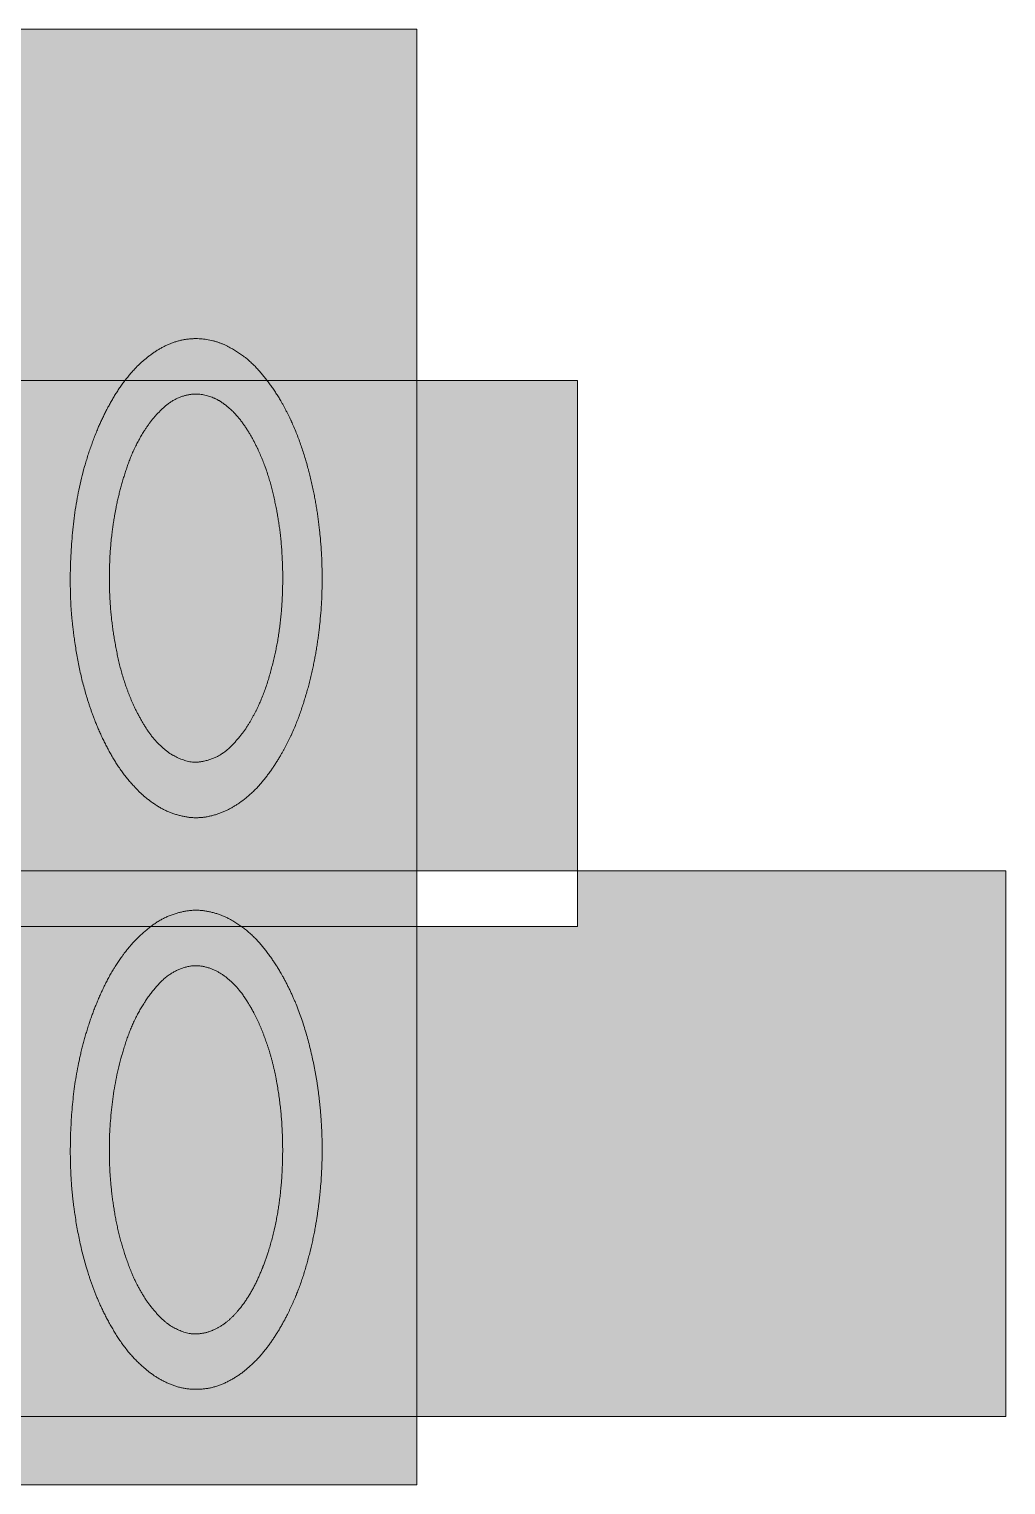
# Model space of a CAD drawing. Header units: millimetres. Extents: x 22 to 182, y -63 to 38.
# Drawn here: x 66.4 to 79.82, y -16.7 to 3.3 of the extents above; entities that cross this region are included whole.
import ezdxf

# ---------------------------------------------------------------- set-up
doc = ezdxf.new("R2010")
doc.units = ezdxf.units.MM
doc.header["$LTSCALE"] = 20
doc.layers.add('Ontwerplaag-1', color=7, linetype='Continuous')

msp = doc.modelspace()

# ---------------------------------------------------------------- hatches: boundary and pattern name
at = {"layer": 'Ontwerplaag-1', "linetype": 'Continuous', "lineweight": 5, "transparency": 33554687}
h = msp.add_hatch(color=256, dxfattribs=at)
h.set_gradient(color1=(255, 0, 0), color2=(255, 0, 0))
h.paths.add_polyline_path([(71.731, -15.761), (53.991, -15.761), (53.991, -8.261), (58.108, -8.261), (58.108, -9.028), (71.731, -9.028), (71.731, -15.761), (79.825, -15.761), (79.825, -8.261), (73.941, -8.261), (73.941, -1.528), (71.731, -1.528), (71.731, 3.301), (51.731, 3.301), (51.731, -16.699), (71.731, -16.699)])
h.paths.add_polyline_path([(71.731, -9.028), (71.731, -8.261), (58.108, -8.261), (58.108, -1.528), (71.731, -1.528), (71.731, -8.261), (73.941, -8.261), (73.941, -9.028)])
at = {"layer": 'Ontwerplaag-1', "linetype": 'Continuous', "lineweight": 0, "true_color": 0xcccccb, "transparency": 33554687}
for points in [[(70.317, -3.072), (70.311, -3.042), (70.276, -2.882), (70.235, -2.725), (70.188, -2.569), (70.135, -2.415), (70.077, -2.263), (70.013, -2.112), (69.944, -1.964), (69.869, -1.818), (69.853, -1.79), (69.841, -1.771), (69.819, -1.736), (69.796, -1.699), (69.77, -1.661), (69.743, -1.621), (69.714, -1.579), (69.684, -1.536), (69.651, -1.492), (69.617, -1.446), (69.579, -1.399), (69.537, -1.352), (69.489, -1.306), (69.436, -1.26), (69.377, -1.214), (69.314, -1.168), (69.245, -1.123), (69.172, -1.078), (69.151, -1.067), (69.138, -1.06), (69.068, -1.028), (68.997, -1.002), (68.926, -0.981), (68.853, -0.967), (68.779, -0.957), (68.704, -0.953), (68.628, -0.955), (68.551, -0.963), (68.536, -0.965), (68.519, -0.968), (68.431, -0.994), (68.347, -1.024), (68.265, -1.06), (68.186, -1.101), (68.111, -1.148), (68.039, -1.2), (67.969, -1.257), (67.903, -1.319), (67.891, -1.331), (67.875, -1.348), (67.797, -1.439), (67.722, -1.532), (67.652, -1.628), (67.586, -1.727), (67.524, -1.828), (67.467, -1.932), (67.414, -2.039), (67.365, -2.148), (67.356, -2.169), (67.334, -2.223), (67.297, -2.321), (67.261, -2.425), (67.226, -2.535), (67.192, -2.65), (67.158, -2.772), (67.125, -2.9), (67.092, -3.033), (67.061, -3.172), (67.032, -3.319), (67.009, -3.476), (66.991, -3.642), (66.978, -3.817), (66.97, -4.002), (66.968, -4.197), (66.97, -4.401), (66.979, -4.614), (66.982, -4.672), (66.985, -4.707), (67.003, -4.896), (67.027, -5.083), (67.057, -5.269), (67.093, -5.454), (67.136, -5.638), (67.185, -5.821), (67.24, -6.002), (67.302, -6.182), (67.315, -6.216), (67.324, -6.238), (67.372, -6.354), (67.425, -6.468), (67.483, -6.579), (67.546, -6.688), (67.613, -6.794), (67.684, -6.898), (67.761, -6.999), (67.842, -7.097), (67.858, -7.115), (67.87, -7.128), (67.938, -7.195), (68.009, -7.257), (68.083, -7.313), (68.161, -7.364), (68.243, -7.409), (68.328, -7.448), (68.417, -7.483), (68.509, -7.511), (68.527, -7.515), (68.544, -7.518), (68.575, -7.523), (68.607, -7.526), (68.641, -7.528), (68.676, -7.529), (68.713, -7.529), (68.752, -7.528), (68.793, -7.525), (68.835, -7.522), (68.879, -7.516), (68.924, -7.506), (68.971, -7.493), (69.019, -7.476), (69.069, -7.456), (69.12, -7.432), (69.173, -7.404), (69.227, -7.373), (69.241, -7.364), (69.258, -7.353), (69.345, -7.289), (69.426, -7.22), (69.504, -7.148), (69.578, -7.072), (69.647, -6.992), (69.712, -6.909), (69.773, -6.821), (69.829, -6.73), (69.839, -6.713), (69.855, -6.687), (69.928, -6.549), (69.996, -6.408), (70.059, -6.265), (70.117, -6.121), (70.169, -5.974), (70.215, -5.826), (70.257, -5.676), (70.293, -5.523), (70.299, -5.494), (70.311, -5.44), (70.359, -5.152), (70.395, -4.863), (70.417, -4.574), (70.426, -4.285), (70.421, -3.996), (70.403, -3.706), (70.372, -3.417), (70.328, -3.126)], [(70.375, -11.271), (70.369, -11.234), (70.338, -11.038), (70.299, -10.844), (70.253, -10.653), (70.198, -10.464), (70.135, -10.277), (70.065, -10.093), (69.986, -9.91), (69.9, -9.731), (69.881, -9.697), (69.87, -9.678), (69.85, -9.643), (69.827, -9.606), (69.803, -9.568), (69.777, -9.528), (69.75, -9.487), (69.721, -9.444), (69.691, -9.399), (69.659, -9.353), (69.623, -9.306), (69.583, -9.258), (69.538, -9.211), (69.488, -9.163), (69.433, -9.116), (69.373, -9.068), (69.308, -9.02), (69.239, -8.972), (69.219, -8.96), (69.204, -8.951), (69.177, -8.936), (69.148, -8.921), (69.117, -8.906), (69.084, -8.891), (69.049, -8.877), (69.012, -8.862), (68.974, -8.848), (68.933, -8.833), (68.89, -8.82), (68.844, -8.811), (68.795, -8.805), (68.744, -8.802), (68.689, -8.803), (68.632, -8.807), (68.572, -8.815), (68.509, -8.826), (68.492, -8.83), (68.473, -8.835), (68.438, -8.845), (68.403, -8.857), (68.366, -8.871), (68.327, -8.887), (68.288, -8.905), (68.247, -8.925), (68.206, -8.947), (68.163, -8.97), (68.119, -8.997), (68.074, -9.027), (68.029, -9.061), (67.984, -9.099), (67.938, -9.142), (67.891, -9.188), (67.844, -9.238), (67.796, -9.292), (67.784, -9.306), (67.767, -9.326), (67.689, -9.431), (67.615, -9.54), (67.546, -9.651), (67.481, -9.764), (67.421, -9.88), (67.366, -9.998), (67.316, -10.118), (67.27, -10.241), (67.262, -10.265), (67.244, -10.314), (67.216, -10.405), (67.189, -10.5), (67.162, -10.601), (67.135, -10.707), (67.109, -10.818), (67.084, -10.934), (67.059, -11.056), (67.035, -11.182), (67.013, -11.316), (66.996, -11.458), (66.983, -11.608), (66.974, -11.767), (66.969, -11.934), (66.969, -12.11), (66.973, -12.294), (66.981, -12.487), (66.984, -12.539), (66.987, -12.578), (67.007, -12.782), (67.034, -12.984), (67.068, -13.185), (67.11, -13.384), (67.16, -13.582), (67.217, -13.777), (67.282, -13.971), (67.354, -14.164), (67.369, -14.2), (67.379, -14.222), (67.434, -14.341), (67.494, -14.456), (67.559, -14.568), (67.63, -14.676), (67.706, -14.781), (67.787, -14.883), (67.874, -14.981), (67.967, -15.076), (67.986, -15.092), (67.999, -15.104), (68.024, -15.124), (68.051, -15.145), (68.079, -15.166), (68.11, -15.188), (68.143, -15.21), (68.177, -15.232), (68.214, -15.255), (68.252, -15.278), (68.293, -15.301), (68.338, -15.321), (68.387, -15.338), (68.439, -15.353), (68.495, -15.365), (68.555, -15.375), (68.618, -15.382), (68.685, -15.386), (68.704, -15.386), (68.722, -15.386), (68.754, -15.384), (68.789, -15.38), (68.824, -15.375), (68.861, -15.369), (68.9, -15.36), (68.94, -15.351), (68.981, -15.34), (69.024, -15.327), (69.068, -15.312), (69.113, -15.293), (69.159, -15.271), (69.206, -15.244), (69.254, -15.214), (69.303, -15.18), (69.353, -15.141), (69.404, -15.1), (69.417, -15.088), (69.432, -15.075), (69.506, -15.001), (69.577, -14.925), (69.644, -14.846), (69.707, -14.765), (69.767, -14.681), (69.823, -14.595), (69.876, -14.505), (69.925, -14.413), (69.934, -14.396), (69.948, -14.37), (70.012, -14.23), (70.072, -14.088), (70.127, -13.945), (70.177, -13.8), (70.222, -13.654), (70.262, -13.506), (70.297, -13.357), (70.328, -13.206), (70.333, -13.178), (70.341, -13.135), (70.374, -12.908), (70.399, -12.681), (70.417, -12.454), (70.426, -12.226), (70.427, -11.999), (70.419, -11.771), (70.404, -11.543), (70.38, -11.315)]]:
    msp.add_hatch(color=254, dxfattribs=at).paths.add_polyline_path(points)

# ---------------------------------------------------------------- linework, layer by layer
at = {"layer": 'Ontwerplaag-1', "color": 7, "linetype": 'Continuous', "lineweight": 5, "transparency": 33554687}
for p, q in [((51.731, 3.301), (71.731, 3.301)), ((71.731, 3.301), (71.731, -16.699)), ((71.731, -16.699), (51.731, -16.699))]:
    msp.add_line(p, q, dxfattribs=at)
at = {"layer": 'Ontwerplaag-1', "color": 7, "linetype": 'Continuous', "lineweight": 5, "transparency": 33554687, "flags": 128}
for points in [[(51.731, 3.301), (51.731, -16.699), (51.731, -16.699), (71.731, -16.699), (71.731, -16.699), (71.731, 3.301), (71.731, 3.301), (51.731, 3.301)], [(51.731, 3.301), (51.731, -16.699), (71.731, -16.699), (71.731, 3.301)], [(51.731, -16.699), (51.731, 3.301), (71.731, 3.301), (71.731, -16.699)], [(58.108, -9.028), (73.941, -9.028), (73.941, -9.028), (73.941, -1.528), (73.941, -1.528), (58.108, -1.528), (58.108, -1.528), (58.108, -9.028)], [(53.991, -15.761), (79.825, -15.761), (79.825, -15.761), (79.825, -8.261), (79.825, -8.261), (53.991, -8.261), (53.991, -8.261), (53.991, -15.761)]]:
    msp.add_lwpolyline(points, close=True, dxfattribs=at)
at = {"layer": 'Ontwerplaag-1', "color": 7, "linetype": 'Continuous', "lineweight": 5, "transparency": 33554687}
for points, knots in [([(70.317, -3.072), (70.25, -2.739), (70.026, -2.088), (69.853, -1.79), (69.724, -1.574), (69.382, -1.187), (69.151, -1.067), (69.012, -0.991), (68.693, -0.938), (68.536, -0.965), (68.348, -1), (68.022, -1.2), (67.891, -1.331), (67.715, -1.512), (67.454, -1.94), (67.356, -2.169), (67.107, -2.761), (66.944, -4.037), (66.982, -4.672), (67.012, -5.065), (67.169, -5.845), (67.315, -6.216), (67.412, -6.459), (67.675, -6.92), (67.858, -7.115), (67.99, -7.258), (68.329, -7.475), (68.527, -7.515), (68.712, -7.555), (69.086, -7.463), (69.241, -7.364), (69.432, -7.244), (69.726, -6.902), (69.839, -6.713), (70.008, -6.431), (70.229, -5.812), (70.299, -5.494), (70.427, -4.898), (70.434, -3.672), (70.317, -3.072)], [0, 0, 0, 0.042843, 0.085686, 0.085686, 0.116947, 0.148208, 0.148208, 0.167177, 0.186147, 0.186147, 0.208921, 0.231696, 0.231696, 0.262722, 0.293748, 0.293748, 0.37387, 0.453992, 0.453992, 0.503704, 0.553416, 0.553416, 0.586051, 0.618687, 0.618687, 0.642385, 0.666083, 0.666083, 0.688322, 0.71056, 0.71056, 0.737919, 0.765278, 0.765278, 0.806117, 0.846955, 0.846955, 0.923478, 1, 1, 1]), ([(70.317, -3.072), (70.25, -2.739), (70.026, -2.088), (69.853, -1.79), (69.724, -1.574), (69.382, -1.187), (69.151, -1.067), (69.012, -0.991), (68.693, -0.938), (68.536, -0.965), (68.348, -1), (68.022, -1.2), (67.891, -1.331), (67.715, -1.512), (67.454, -1.94), (67.356, -2.169), (67.107, -2.761), (66.944, -4.037), (66.982, -4.672), (67.012, -5.065), (67.169, -5.845), (67.315, -6.216), (67.412, -6.459), (67.675, -6.92), (67.858, -7.115), (67.99, -7.258), (68.329, -7.475), (68.527, -7.515), (68.712, -7.555), (69.086, -7.463), (69.241, -7.364), (69.432, -7.244), (69.726, -6.902), (69.839, -6.713), (70.008, -6.431), (70.229, -5.812), (70.299, -5.494), (70.427, -4.898), (70.434, -3.672), (70.317, -3.072)], [0, 0, 0, 0.042843, 0.085686, 0.085686, 0.116947, 0.148208, 0.148208, 0.167177, 0.186147, 0.186147, 0.208921, 0.231696, 0.231696, 0.262722, 0.293748, 0.293748, 0.37387, 0.453992, 0.453992, 0.503704, 0.553416, 0.553416, 0.586051, 0.618687, 0.618687, 0.642385, 0.666083, 0.666083, 0.688322, 0.71056, 0.71056, 0.737919, 0.765278, 0.765278, 0.806117, 0.846955, 0.846955, 0.923478, 1, 1, 1]), ([(69.833, -5.02), (69.78, -5.348), (69.582, -5.989), (69.404, -6.275), (69.301, -6.434), (69.01, -6.713), (68.812, -6.755), (68.676, -6.789), (68.408, -6.703), (68.301, -6.622), (68.144, -6.501), (67.926, -6.175), (67.845, -6), (67.706, -5.695), (67.56, -5.044), (67.528, -4.716), (67.495, -4.338), (67.534, -3.581), (67.612, -3.21), (67.671, -2.938), (67.86, -2.407), (68.017, -2.171), (68.118, -2.022), (68.396, -1.767), (68.582, -1.725), (68.706, -1.699), (68.958, -1.761), (69.06, -1.833), (69.222, -1.947), (69.451, -2.269), (69.533, -2.442), (69.666, -2.718), (69.815, -3.312), (69.853, -3.611), (69.893, -3.964), (69.884, -4.672), (69.833, -5.02)], [0, 0, 0, 0.056381, 0.112761, 0.112761, 0.144367, 0.175972, 0.175972, 0.197766, 0.21956, 0.21956, 0.251766, 0.283972, 0.283972, 0.340135, 0.396298, 0.396298, 0.460811, 0.525323, 0.525323, 0.572542, 0.619761, 0.619761, 0.649659, 0.679558, 0.679558, 0.699319, 0.71908, 0.71908, 0.750485, 0.781891, 0.781891, 0.832052, 0.882212, 0.882212, 0.941106, 1, 1, 1]), ([(69.833, -5.02), (69.78, -5.348), (69.582, -5.989), (69.404, -6.275), (69.301, -6.434), (69.01, -6.713), (68.812, -6.755), (68.676, -6.789), (68.408, -6.703), (68.301, -6.622), (68.144, -6.501), (67.926, -6.175), (67.845, -6), (67.706, -5.695), (67.56, -5.044), (67.528, -4.716), (67.495, -4.338), (67.534, -3.581), (67.612, -3.21), (67.671, -2.938), (67.86, -2.407), (68.017, -2.171), (68.118, -2.022), (68.396, -1.767), (68.582, -1.725), (68.706, -1.699), (68.958, -1.761), (69.06, -1.833), (69.222, -1.947), (69.451, -2.269), (69.533, -2.442), (69.666, -2.718), (69.815, -3.312), (69.853, -3.611), (69.893, -3.964), (69.884, -4.672), (69.833, -5.02)], [0, 0, 0, 0.056381, 0.112761, 0.112761, 0.144367, 0.175972, 0.175972, 0.197766, 0.21956, 0.21956, 0.251766, 0.283972, 0.283972, 0.340135, 0.396298, 0.396298, 0.460811, 0.525323, 0.525323, 0.572542, 0.619761, 0.619761, 0.649659, 0.679558, 0.679558, 0.699319, 0.71908, 0.71908, 0.750485, 0.781891, 0.781891, 0.832052, 0.882212, 0.882212, 0.941106, 1, 1, 1]), ([(70.375, -11.271), (70.318, -10.862), (70.084, -10.063), (69.881, -9.697), (69.759, -9.482), (69.437, -9.091), (69.219, -8.96), (69.059, -8.861), (68.677, -8.783), (68.492, -8.83), (68.276, -8.879), (67.92, -9.145), (67.784, -9.306), (67.607, -9.519), (67.353, -10.008), (67.262, -10.265), (67.07, -10.812), (66.948, -11.965), (66.984, -12.539), (67.016, -12.966), (67.198, -13.805), (67.369, -14.2), (67.479, -14.447), (67.776, -14.91), (67.986, -15.092), (68.131, -15.221), (68.502, -15.388), (68.704, -15.386), (68.905, -15.386), (69.272, -15.217), (69.417, -15.088), (69.582, -14.943), (69.835, -14.588), (69.934, -14.396), (70.083, -14.109), (70.275, -13.492), (70.333, -13.178), (70.419, -12.706), (70.439, -11.746), (70.375, -11.271)], [0, 0, 0, 0.051341, 0.102682, 0.102682, 0.13314, 0.163598, 0.163598, 0.186112, 0.208625, 0.208625, 0.234818, 0.261012, 0.261012, 0.295227, 0.329443, 0.329443, 0.402225, 0.475008, 0.475008, 0.52913, 0.583252, 0.583252, 0.617232, 0.651211, 0.651211, 0.674935, 0.698658, 0.698658, 0.722382, 0.746105, 0.746105, 0.772917, 0.799728, 0.799728, 0.839777, 0.879826, 0.879826, 0.939913, 1, 1, 1]), ([(70.375, -11.271), (70.318, -10.862), (70.084, -10.063), (69.881, -9.697), (69.759, -9.482), (69.437, -9.091), (69.219, -8.96), (69.059, -8.861), (68.677, -8.783), (68.492, -8.83), (68.276, -8.879), (67.92, -9.145), (67.784, -9.306), (67.607, -9.519), (67.353, -10.008), (67.262, -10.265), (67.07, -10.812), (66.948, -11.965), (66.984, -12.539), (67.016, -12.966), (67.198, -13.805), (67.369, -14.2), (67.479, -14.447), (67.776, -14.91), (67.986, -15.092), (68.131, -15.221), (68.502, -15.388), (68.704, -15.386), (68.905, -15.386), (69.272, -15.217), (69.417, -15.088), (69.582, -14.943), (69.835, -14.588), (69.934, -14.396), (70.083, -14.109), (70.275, -13.492), (70.333, -13.178), (70.419, -12.706), (70.439, -11.746), (70.375, -11.271)], [0, 0, 0, 0.051341, 0.102682, 0.102682, 0.13314, 0.163598, 0.163598, 0.186112, 0.208625, 0.208625, 0.234818, 0.261012, 0.261012, 0.295227, 0.329443, 0.329443, 0.402225, 0.475008, 0.475008, 0.52913, 0.583252, 0.583252, 0.617232, 0.651211, 0.651211, 0.674935, 0.698658, 0.698658, 0.722382, 0.746105, 0.746105, 0.772917, 0.799728, 0.799728, 0.839777, 0.879826, 0.879826, 0.939913, 1, 1, 1]), ([(69.692, -13.491), (69.634, -13.672), (69.48, -14.021), (69.373, -14.178), (69.297, -14.288), (69.108, -14.483), (68.988, -14.546), (68.884, -14.604), (68.639, -14.637), (68.525, -14.597), (68.36, -14.542), (68.113, -14.306), (68.019, -14.17), (67.872, -13.949), (67.687, -13.454), (67.627, -13.199), (67.513, -12.689), (67.501, -11.64), (67.598, -11.128), (67.651, -10.865), (67.823, -10.349), (68.063, -9.945), (68.353, -9.644), (68.554, -9.586), (68.691, -9.547), (68.972, -9.622), (69.082, -9.704), (69.238, -9.818), (69.455, -10.132), (69.536, -10.301), (69.716, -10.689), (69.876, -11.529), (69.886, -11.951), (69.897, -12.339), (69.808, -13.118), (69.692, -13.491)], [0, 0, 0, 0.026801, 0.053603, 0.053603, 0.072394, 0.091184, 0.091184, 0.107587, 0.12399, 0.12399, 0.147629, 0.171267, 0.171267, 0.208981, 0.246694, 0.246694, 0.32177, 0.396846, 0.396846, 0.435495, 0.474145, 0.512795, 0.551444, 0.551444, 0.577646, 0.603848, 0.603848, 0.640476, 0.677104, 0.677104, 0.76115, 0.845196, 0.845196, 0.922598, 1, 1, 1]), ([(69.692, -13.491), (69.634, -13.672), (69.48, -14.021), (69.373, -14.178), (69.297, -14.288), (69.108, -14.483), (68.988, -14.546), (68.884, -14.604), (68.639, -14.637), (68.525, -14.597), (68.36, -14.542), (68.113, -14.306), (68.019, -14.17), (67.872, -13.949), (67.687, -13.454), (67.627, -13.199), (67.513, -12.689), (67.501, -11.64), (67.598, -11.128), (67.651, -10.865), (67.823, -10.349), (68.063, -9.945), (68.353, -9.644), (68.554, -9.586), (68.691, -9.547), (68.972, -9.622), (69.082, -9.704), (69.238, -9.818), (69.455, -10.132), (69.536, -10.301), (69.716, -10.689), (69.876, -11.529), (69.886, -11.951), (69.897, -12.339), (69.808, -13.118), (69.692, -13.491)], [0, 0, 0, 0.026801, 0.053603, 0.053603, 0.072394, 0.091184, 0.091184, 0.107587, 0.12399, 0.12399, 0.147629, 0.171267, 0.171267, 0.208981, 0.246694, 0.246694, 0.32177, 0.396846, 0.396846, 0.435495, 0.474145, 0.512795, 0.551444, 0.551444, 0.577646, 0.603848, 0.603848, 0.640476, 0.677104, 0.677104, 0.76115, 0.845196, 0.845196, 0.922598, 1, 1, 1])]:
    msp.add_open_spline(points, degree=2, knots=knots, dxfattribs=at)
at = {"layer": 'Ontwerplaag-1', "color": 240, "linetype": 'Continuous', "true_color": 0xed1f24, "transparency": 33554687}
msp.add_solid([(51.731, 3.301), (51.731, -16.699), (71.731, 3.301), (71.731, -16.699)], dxfattribs=at)

doc.saveas('drawing.dxf')
